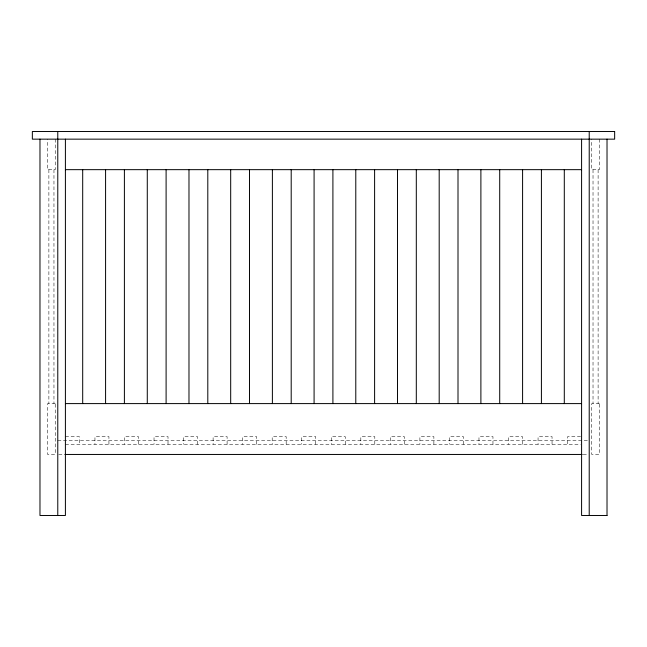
<?xml version="1.0" encoding="UTF-8"?>
<svg xmlns="http://www.w3.org/2000/svg" width="647" height="647" viewBox="0 0 647 647"><rect width="100%" height="100%" fill="white"/><g stroke="black" fill="none" stroke-linecap="round" stroke-linejoin="round"><path stroke-width="0.49" stroke-dasharray="3.23 2.43" d="M65.404 436.652L79.395 436.652L79.395 444.279M580.585 436.652L567.597 436.652L567.597 444.279M57.777 440.47L589.215 440.47M65.404 444.279L580.585 444.279M58.731 454.453L63.843 454.453M583.149 454.453L588.26 454.453M599.381 139.154L599.381 169.66L591.754 169.66L591.754 139.154M598.111 169.66L598.111 403.599M593.024 169.66L593.024 403.599M552.045 444.279L552.045 436.652L538.061 436.652L538.061 444.279M522.501 444.279L522.501 436.652L508.518 436.652L508.518 444.279M492.965 444.279L492.965 436.652L478.974 436.652L478.974 444.279M463.422 444.279L463.422 436.652L449.439 436.652L449.439 444.279M433.878 444.279L433.878 436.652L419.895 436.652L419.895 444.279M404.343 444.279L404.343 436.652L390.351 436.652L390.351 444.279M374.799 444.279L374.799 436.652L360.816 436.652L360.816 444.279M345.255 444.279L345.255 436.652L331.272 436.652L331.272 444.279M315.72 444.279L315.72 436.652L301.728 436.652L301.728 444.279M286.176 444.279L286.176 436.652L272.193 436.652L272.193 444.279M256.633 444.279L256.633 436.652L242.649 436.652L242.649 444.279M227.097 444.279L227.097 436.652L213.114 436.652L213.114 444.279M197.553 444.279L197.553 436.652L183.57 436.652L183.57 444.279M168.01 444.279L168.01 436.652L154.026 436.652L154.026 444.279M138.474 444.279L138.474 436.652L124.491 436.652L124.491 444.279M108.931 444.279L108.931 436.652L94.947 436.652L94.947 444.279M55.238 139.154L55.238 169.66L47.603 169.66L47.603 139.154M53.96 169.66L53.96 403.599M48.881 169.66L48.881 403.599M55.238 403.599L47.603 403.599L47.603 454.453L55.238 454.453L55.238 403.599M599.381 403.599L591.754 403.599L591.754 454.453L599.381 454.453L599.381 403.599"/><path stroke-width="0.97" d="M65.404 169.66L581.588 169.66M65.404 403.599L581.588 403.599M64.854 454.453L582.138 454.453M607.023 515.481L581.588 515.481L581.588 139.154M607.023 139.154L607.015 515.481M589.223 131.519L589.215 515.481M564.297 169.66L564.297 403.599M541.41 169.66L541.41 403.599M522.59 169.66L522.59 403.599M499.71 169.66L499.71 403.599M480.891 169.66L480.891 403.599M458.003 169.66L458.003 403.599M439.192 169.66L439.192 403.599M416.304 169.66L416.304 403.599M397.493 169.66L397.493 403.599M374.605 169.66L374.605 403.599M355.785 169.66L355.785 403.599M332.906 169.66L332.906 403.599M314.086 169.66L314.086 403.599M291.199 169.66L291.199 403.599M272.387 169.66L272.387 403.599M249.499 169.66L249.499 403.599M230.688 169.66L230.688 403.599M207.8 169.66L207.8 403.599M188.981 169.66L188.981 403.599M166.101 169.66L166.101 403.599M147.281 169.66L147.281 403.599M124.394 169.66L124.394 403.599M105.582 169.66L105.582 403.599M82.695 169.66L82.695 403.599M65.404 139.154L65.404 515.481L39.977 515.481L39.977 139.154M57.777 131.519L57.777 515.481M614.65 131.519L32.35 131.519L32.35 139.154L614.65 139.154L614.65 131.519"/></g></svg>
